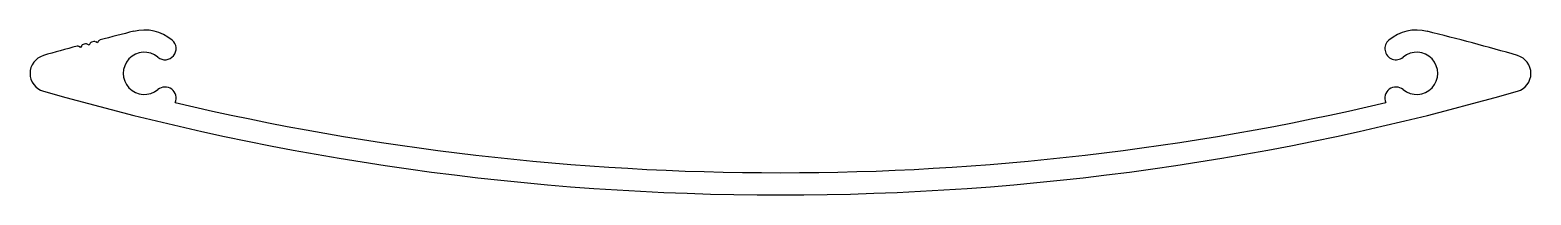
# Model space of a CAD drawing. Extents: x -86 to 86, y 3 to 22.
import ezdxf

# ---------------------------------------------------------------- set-up
doc = ezdxf.new("R2010")
doc.units = 0
doc.layers.add('OBJECT', color=40, linetype='CONTINUOUS')

msp = doc.modelspace()

# ---------------------------------------------------------------- linework, layer by layer
at = {"layer": 'OBJECT', "color": 7}
for p, q in [((-79.99, 19.53), (-80.2, 19.66)), ((-79.86, 19.75), (-79.99, 19.53)), ((-79.03, 19.8), (-79.24, 19.92)), ((-78.9, 20.01), (-79.02, 19.8)), ((-78.06, 20.06), (-78.27, 20.18)), ((-77.93, 20.27), (-78.05, 20.06))]:
    msp.add_line(p, q, dxfattribs=at)
for centre, radius, start, end in [((-0.03, -274.37), 304.84, 104.0246, 104.7756), ((-72.71, 16.57), 4.95, 50.1713, 104.0246), ((72.64, 16.57), 4.95, 75.9754, 129.8287), ((-0.03, -274.37), 304.84, 73.9646, 75.9754), ((-0.03, -274.37), 304.84, 105.2839, 106.0354), ((-80.32, 19.44), 0.25, 60, 105.2839), ((-79.65, 19.63), 0.25, 105.1516, 150), ((-0.03, -274.37), 304.84, 105.0965, 105.1516), ((-79.36, 19.7), 0.25, 60, 105.0965), ((-79.02, 19.81), 0.01, 240, 330), ((-78.68, 19.89), 0.25, 104.9633, 150), ((-0.03, -274.37), 304.84, 104.9084, 104.9633), ((-78.4, 19.96), 0.25, 60, 104.9084), ((-78.06, 20.07), 0.01, 240, 330), ((-77.72, 20.14), 0.25, 104.7756, 150), ((-72.71, 16.57), 2.41, 50.1713, 309.8287), ((-70.35, 19.4), 1.27, 230.1713, 50.1713), ((70.28, 19.4), 1.27, 129.8287, 309.8287), ((72.64, 16.57), 2.41, 230.1713, 129.8287), ((-83.66, 16.57), 2.11, 106.0354, 253.9646), ((83.59, 16.57), 2.11, 286.0354, 73.9646), ((-0.03, 307.52), 304.84, 253.9646, 270), ((-70.35, 13.74), 1.27, 336.4111, 129.8287), ((-0.03, 307.52), 304.84, 270, 286.0354), ((70.28, 13.74), 1.27, 50.1713, 203.5889), ((-0.03, 307.52), 302.3, 256.7766, 270), ((-0.03, 307.52), 302.3, 270, 283.2234)]:
    msp.add_arc(centre, radius, start, end, dxfattribs=at)

doc.saveas('drawing.dxf')
